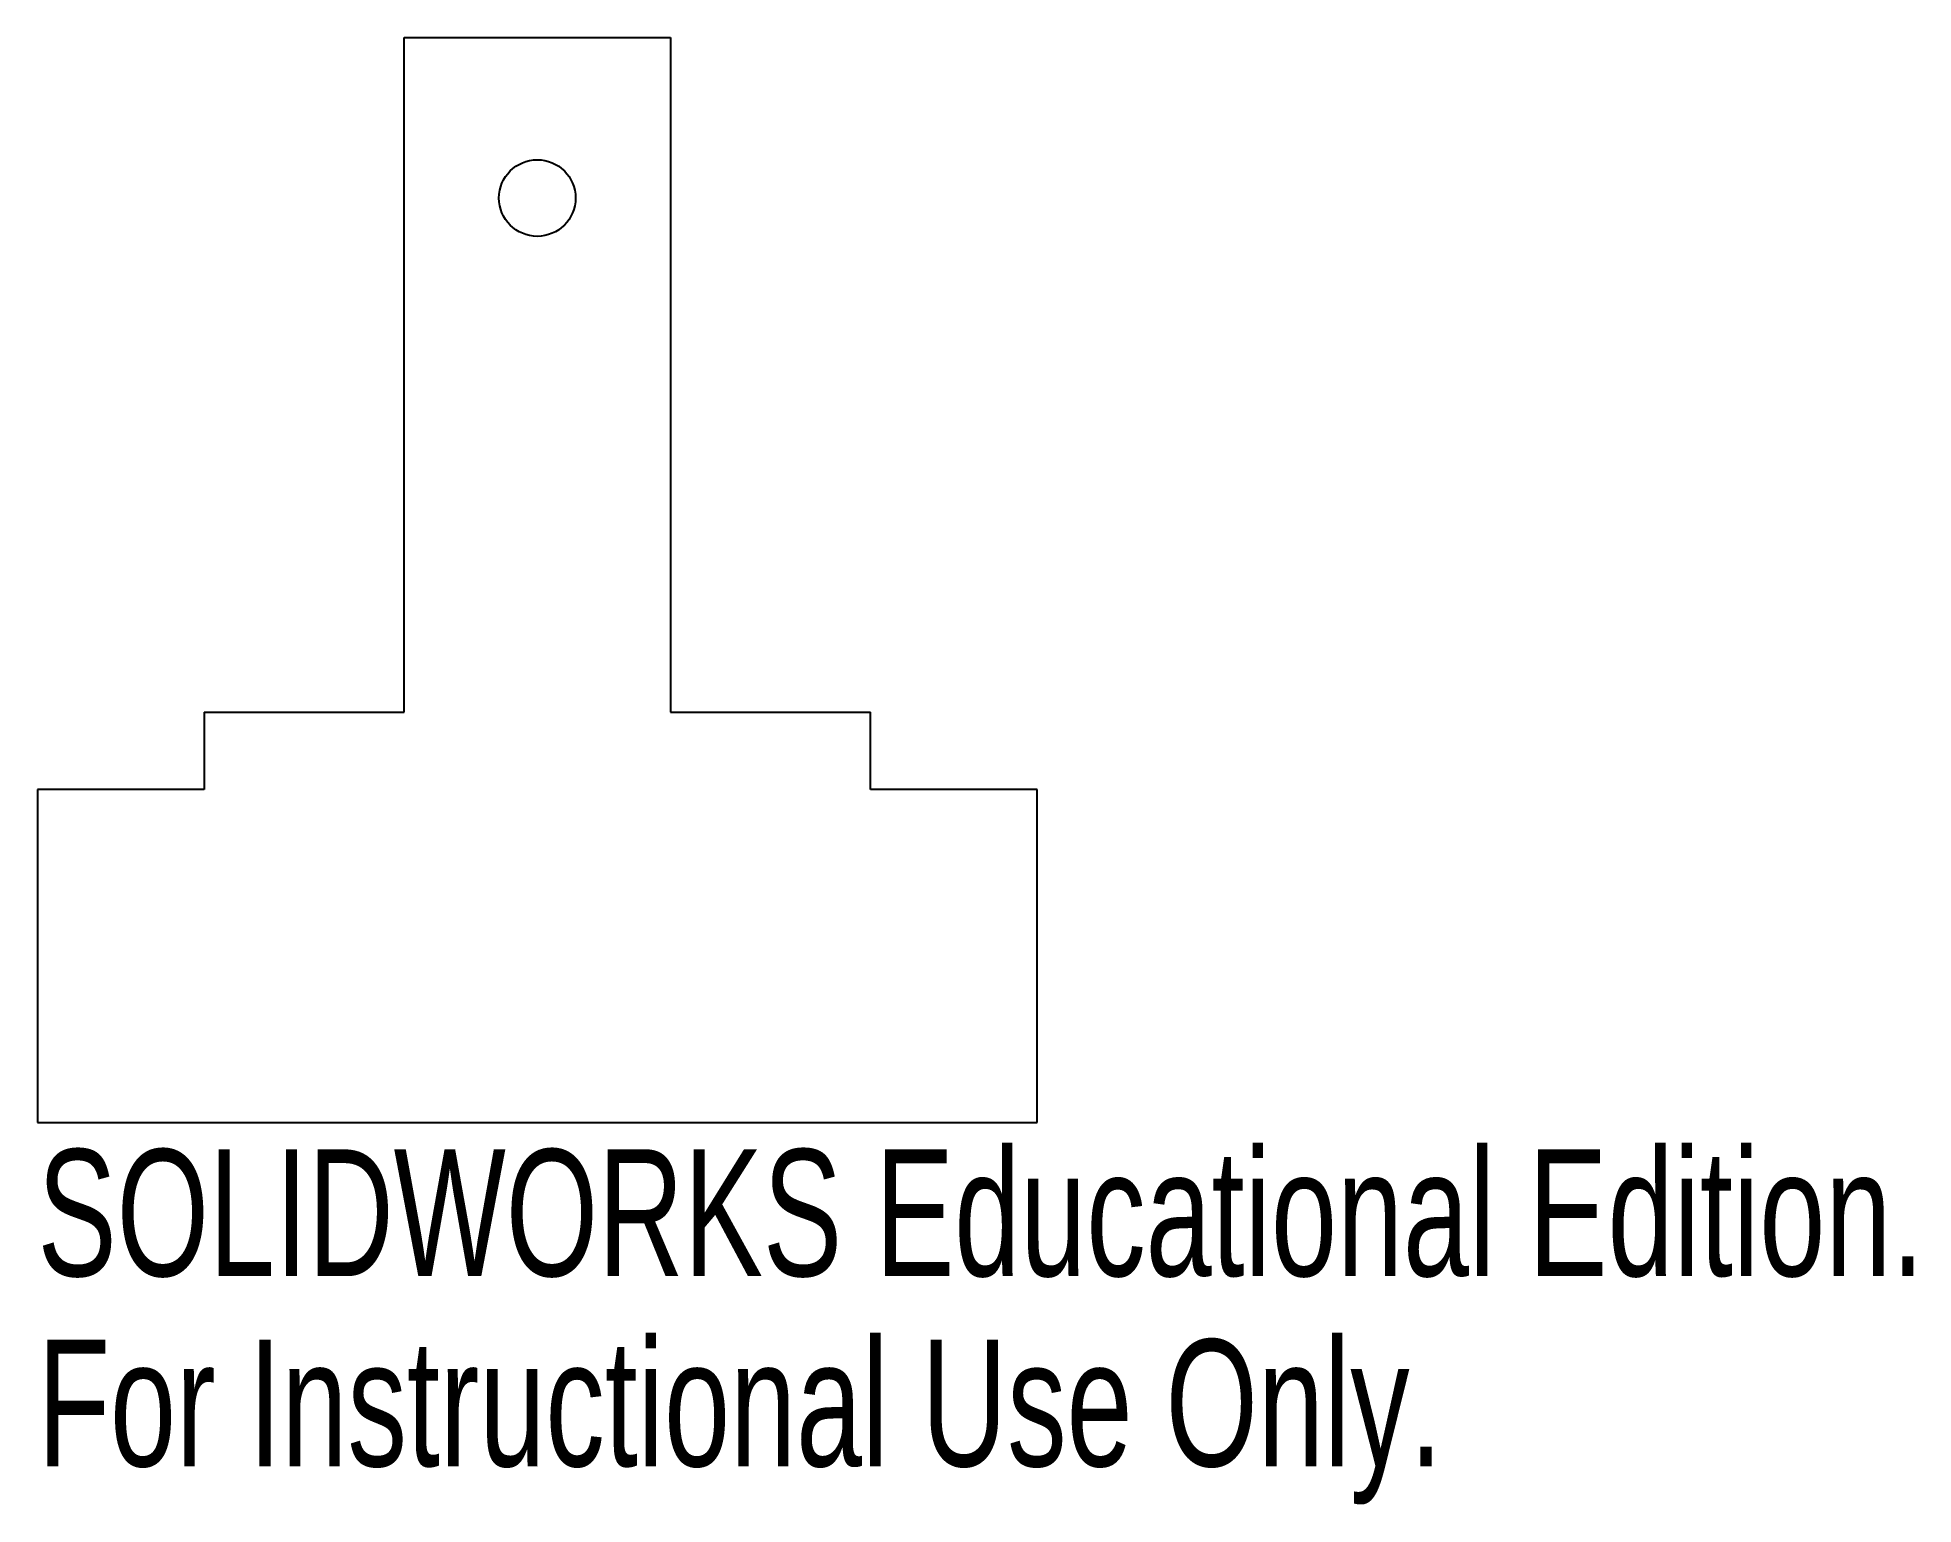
# Model space of a CAD drawing. Header units: inches. Extents: x -0.75 to 2.07, y -1.19 to 1.01.
import ezdxf

# ---------------------------------------------------------------- set-up
doc = ezdxf.new("R2010")
doc.units = ezdxf.units.IN
doc.header["$MEASUREMENT"] = 0
doc.styles.add('SLDTEXTSTYLE0', font='TXT', dxfattribs={"width": 0.7})

msp = doc.modelspace()

# ---------------------------------------------------------------- linework, layer by layer
at = {"color": 7, "linetype": 'Continuous'}
for p, q in [((-0.2, 0), (-0.2, 1.013)), ((-0.2, 1.013), (0.2, 1.013)), ((0.2, 1.013), (0.2, 0)), ((-0.5, 0), (-0.2, 0)), ((-0.5, 0), (-0.5, -0.116)), ((0.2, 0), (0.5, 0)), ((0.5, -0.116), (0.5, 0)), ((-0.5, -0.116), (-0.75, -0.116)), ((-0.75, -0.116), (-0.75, -0.616)), ((0.75, -0.116), (0.5, -0.116)), ((0.75, -0.616), (0.75, -0.116)), ((-0.75, -0.616), (0.75, -0.616))]:
    msp.add_line(p, q, dxfattribs=at)
msp.add_circle((0, 0.772), 0.0575, dxfattribs=at)

# ---------------------------------------------------------------- texts
at = {"color": 7, "linetype": 'Continuous', "char_height": 0.1903, "attachment_point": 1, "style": 'SLDTEXTSTYLE0'}
for s, insert in [('SOLIDWORKS Educational Edition.', (-0.75, -0.6561)), ('For Instructional Use Only.', (-0.75, -0.9416))]:
    msp.add_mtext(s, dxfattribs=dict(at, insert=insert))

doc.saveas('drawing.dxf')
